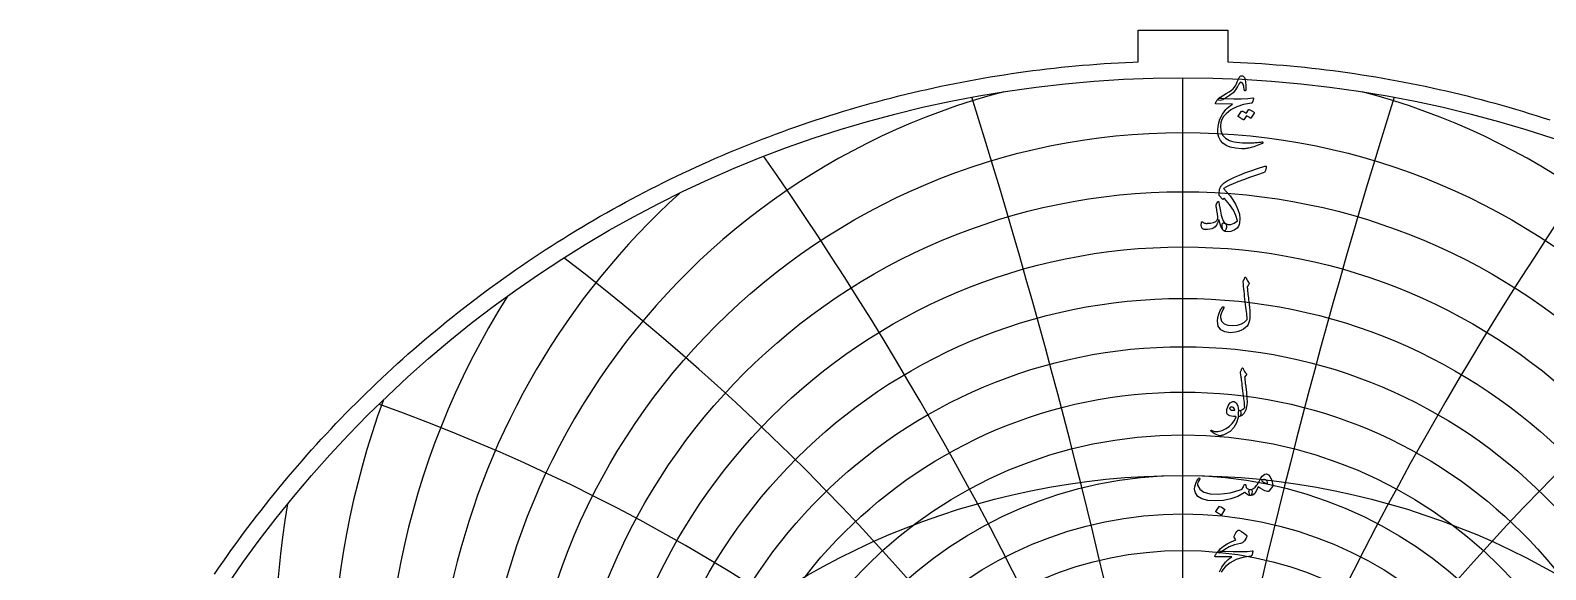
# Model space of a CAD drawing. Header units: millimetres. Extents: x -74 to 74, y -74 to 75.
# Drawn here: x -72.5 to 22.8, y 41.5 to 75.4 of the extents above; entities that cross this region are included whole.
import ezdxf

# ---------------------------------------------------------------- set-up
doc = ezdxf.new("R2010")
doc.units = ezdxf.units.MM
for name, color, linetype in [('CUT_OUTER', 1, 'Continuous'), ('ENGRAVE', 7, 'Continuous'), ('ENGRAVE_FINE', 8, 'Continuous'), ('TEXT', 5, 'Continuous')]:
    doc.layers.add(name, color=color, linetype=linetype)

msp = doc.modelspace()

# ---------------------------------------------------------------- linework, layer by layer
at = {"layer": 'CUT_OUTER'}
msp.add_lwpolyline([(-60.8675, 41.2128), (-60.6135, 41.5855), (-60.3572, 41.9567), (-60.0986, 42.3262), (-59.8378, 42.6942), (-59.5747, 43.0605), (-59.3093, 43.4253), (-59.0418, 43.7884), (-58.772, 44.1498), (-58.5, 44.5096), (-58.2258, 44.8677), (-57.9494, 45.2241), (-57.6708, 45.5789), (-57.39, 45.9319), (-57.1071, 46.2831), (-56.8221, 46.6327), (-56.5349, 46.9804), (-56.2455, 47.3264), (-55.9541, 47.6707), (-55.6605, 48.0131), (-55.3649, 48.3537), (-55.0671, 48.6925), (-54.7673, 49.0295), (-54.4655, 49.3646), (-54.1615, 49.6979), (-53.8556, 50.0293), (-53.5476, 50.3588), (-53.2376, 50.6864), (-52.9256, 51.0121), (-52.6116, 51.3359), (-52.2956, 51.6577), (-51.9777, 51.9777), (-51.6577, 52.2956), (-51.3359, 52.6116), (-51.0121, 52.9256), (-50.6864, 53.2376), (-50.3588, 53.5476), (-50.0293, 53.8556), (-49.6979, 54.1615), (-49.3646, 54.4655), (-49.0295, 54.7673), (-48.6925, 55.0671), (-48.3537, 55.3649), (-48.0131, 55.6605), (-47.6707, 55.9541), (-47.3264, 56.2455), (-46.9804, 56.5349), (-46.6327, 56.8221), (-46.2831, 57.1071), (-45.9319, 57.39), (-45.5789, 57.6708), (-45.2241, 57.9494), (-44.8677, 58.2258), (-44.5096, 58.5), (-44.1498, 58.772), (-43.7884, 59.0418), (-43.4253, 59.3093), (-43.0605, 59.5747), (-42.6942, 59.8378), (-42.3262, 60.0986), (-41.9567, 60.3572), (-41.5855, 60.6135), (-41.2128, 60.8675), (-40.8386, 61.1193), (-40.4628, 61.3687), (-40.0855, 61.6158), (-39.7067, 61.8606), (-39.3263, 62.1031), (-38.9445, 62.3432), (-38.5613, 62.581), (-38.1766, 62.8164), (-37.7904, 63.0495), (-37.4028, 63.2802), (-37.0138, 63.5085), (-36.6235, 63.7344), (-36.2317, 63.9579), (-35.8386, 64.179), (-35.4441, 64.3977), (-35.0483, 64.614), (-34.6512, 64.8278), (-34.2528, 65.0392), (-33.853, 65.2482), (-33.4521, 65.4547), (-33.0498, 65.6587), (-32.6463, 65.8602), (-32.2416, 66.0593), (-31.8356, 66.2559), (-31.4285, 66.45), (-31.0202, 66.6416), (-30.6107, 66.8307), (-30.2001, 67.0172), (-29.7883, 67.2013), (-29.3754, 67.3828), (-28.9614, 67.5618), (-28.5463, 67.7382), (-28.1301, 67.9121), (-27.7129, 68.0834), (-27.2946, 68.2522), (-26.8753, 68.4184), (-26.455, 68.582), (-26.0337, 68.743), (-25.6114, 68.9014), (-25.1881, 69.0573), (-24.7639, 69.2106), (-24.3388, 69.3612), (-23.9127, 69.5092), (-23.4858, 69.6546), (-23.058, 69.7974), (-22.6293, 69.9376), (-22.1997, 70.0751), (-21.7693, 70.21), (-21.3381, 70.3423), (-20.9061, 70.4719), (-20.4733, 70.5988), (-20.0397, 70.7231), (-19.6054, 70.8448), (-19.1703, 70.9637), (-18.7345, 71.08), (-18.298, 71.1936), (-17.8609, 71.3046), (-17.423, 71.4128), (-16.9845, 71.5184), (-16.5454, 71.6213), (-16.1056, 71.7214), (-15.6652, 71.8189), (-15.2242, 71.9137), (-14.7827, 72.0057), (-14.3406, 72.0951), (-13.898, 72.1817), (-13.4548, 72.2656), (-13.0111, 72.3468), (-12.567, 72.4253), (-12.1224, 72.501), (-11.6773, 72.5741), (-11.2317, 72.6443), (-10.7858, 72.7119), (-10.3394, 72.7767), (-9.8927, 72.8388), (-9.4456, 72.8981), (-8.9981, 72.9547), (-8.5503, 73.0085), (-8.1022, 73.0596), (-7.6537, 73.108), (-7.205, 73.1535), (-6.756, 73.1964), (-6.3067, 73.2364), (-5.8573, 73.2738), (-5.4075, 73.3083), (-4.9576, 73.3401), (-4.5075, 73.3692), (-4.0573, 73.3954), (-3.6068, 73.419), (-3.1563, 73.4397), (-2.8175, 73.4532), (-2.8175, 75.4395), (2.8175, 75.4395), (2.8175, 73.4532), (3.1563, 73.4397), (3.6068, 73.419), (4.0573, 73.3954), (4.5075, 73.3692), (4.9576, 73.3401), (5.4075, 73.3083), (5.8573, 73.2738), (6.3067, 73.2364), (6.756, 73.1964), (7.205, 73.1535), (7.6537, 73.108), (8.1022, 73.0596), (8.5503, 73.0085), (8.9981, 72.9547), (9.4456, 72.8981), (9.8927, 72.8388), (10.3394, 72.7767), (10.7858, 72.7119), (11.2317, 72.6443), (11.6773, 72.5741), (12.1224, 72.501), (12.567, 72.4253), (13.0111, 72.3468), (13.4548, 72.2656), (13.898, 72.1817), (14.3406, 72.0951), (14.7827, 72.0057), (15.2242, 71.9137), (15.6652, 71.8189), (16.1056, 71.7214), (16.5454, 71.6213), (16.9845, 71.5184), (17.423, 71.4128), (17.8609, 71.3046), (18.298, 71.1936), (18.7345, 71.08), (19.1703, 70.9637), (19.6054, 70.8448), (20.0397, 70.7231), (20.4733, 70.5988), (20.9061, 70.4719), (21.3381, 70.3423), (21.7693, 70.21), (22.1997, 70.0751), (22.6293, 69.9376), (23.058, 69.7974)], dxfattribs=at)
at = {"layer": 'ENGRAVE'}
msp.add_lwpolyline([(0, -72.45), (0, 72.45)], dxfattribs=at)
for centre, radius in [((0, 0), 72.45), ((0, 23.3689), 32.1586), ((0, 0), 47.425), ((0, 20.1081), 22.5936)]:
    msp.add_circle(centre, radius, dxfattribs=at)
msp.add_arc((0, 28.8094), 44.2187, 104.762326, 75.237674, dxfattribs=at)
at = {"layer": 'ENGRAVE_FINE'}
for centre, radius in [((0, 27.4779), 41.5259), ((0, 26.2837), 38.9912), ((0, 25.2099), 36.5956), ((0, 24.2423), 34.3227), ((0, 22.5797), 30.0911), ((0, 21.866), 28.1096), ((0, 21.2202), 26.2048), ((0, 20.6361), 24.3685)]:
    msp.add_circle(centre, radius, dxfattribs=at)
for centre, radius, start, end in [((-427.3826, -58.565), 433.9756, 4.779127, 17.401802), ((-427.3826, -58.565), 433.9756, 4.779127, 17.401802), ((427.3826, -58.565), 433.9756, 162.598198, 175.220873), ((427.3826, -58.565), 433.9756, 162.598198, 175.220873), ((-207.0474, -58.565), 220.3352, 9.614941, 34.898449), ((-207.0474, -58.565), 220.3352, 9.614941, 34.898449), ((207.0474, -58.565), 220.3352, 145.101551, 170.385059), ((207.0474, -58.565), 220.3352, 145.101551, 170.385059), ((0, 30.2982), 47.0923, 132.219432, 47.780568), ((-130.5257, -58.565), 150.7182, 14.56643, 52.566013), ((-130.5257, -58.565), 150.7182, 14.56643, 52.566013), ((130.5257, -58.565), 150.7182, 127.433987, 165.43357), ((130.5257, -58.565), 150.7182, 127.433987, 165.43357), ((0, 31.9689), 50.1736, 147.797087, 32.202913), ((0, 33.851), 53.495, 159.954591, 20.045409), ((-89.8094, -58.565), 117.2379, 19.697338, 70.43411), ((-89.8094, -58.565), 117.2379, 19.697338, 70.43411), ((89.8094, -58.565), 117.2379, 109.56589, 160.302662), ((89.8094, -58.565), 117.2379, 109.56589, 160.302662), ((0, 35.9809), 57.0959, 170.269458, 9.730542)]:
    msp.add_arc(centre, radius, start, end, dxfattribs=at)
at = {"layer": 'TEXT'}
for points in [[(2.1788, 71.0804), (2.2042, 71.1103), (2.2334, 71.1399), (2.2663, 71.1692), (2.303, 71.1983), (2.3435, 71.2273), (2.3876, 71.2567), (2.4356, 71.2862), (2.4873, 71.3161), (2.7165, 71.4516), (2.9029, 71.571), (3.0464, 71.6744), (3.1471, 71.7617), (3.225, 71.8477), (3.2917, 71.9385), (3.3471, 72.0341), (3.3913, 72.1345), (3.4105, 72.1847), (3.4293, 72.2325), (3.448, 72.2779), (3.4663, 72.3209), (3.4841, 72.3609), (3.5011, 72.3975), (3.5173, 72.4305), (3.5327, 72.4601), (3.5667, 72.5107), (3.6045, 72.5469), (3.646, 72.5686), (3.6912, 72.5758), (3.7354, 72.5686), (3.778, 72.5469), (3.819, 72.5107), (3.8584, 72.4601), (3.9074, 72.3444), (3.9387, 72.1773), (3.9523, 71.9588), (3.9483, 71.6889), (3.9457, 71.6645), (3.9376, 71.6471), (3.9242, 71.6367), (3.9055, 71.6332), (3.8862, 71.6369), (3.8712, 71.6482), (3.8605, 71.6669), (3.8541, 71.6932), (3.8211, 71.8994), (3.7737, 72.0466), (3.7119, 72.135), (3.6355, 72.1645), (3.616, 72.161), (3.5959, 72.1505), (3.5753, 72.1331), (3.5541, 72.1088), (3.5448, 72.0942), (3.5338, 72.0761), (3.5212, 72.0545), (3.507, 72.0295), (3.4912, 72.001), (3.4738, 71.969), (3.4548, 71.9335), (3.4342, 71.8945), (3.3115, 71.6937), (3.145, 71.5068), (2.9345, 71.3338), (2.6801, 71.1747), (2.6774, 71.1731), (2.6694, 71.1683), (2.656, 71.1602), (2.6372, 71.149), (2.6131, 71.1345), (2.5837, 71.1169), (2.5488, 71.096), (2.5087, 71.0719), (2.4238, 71.0339), (2.3405, 71.0226), (2.2588, 71.0381), (2.1788, 71.0804)], [(2.6415, 71.1533), (3.1913, 71.134), (3.6666, 71.1319), (4.0675, 71.1469), (4.3939, 71.179), (4.404, 71.1802), (4.4127, 71.1795), (4.42, 71.177), (4.4261, 71.1726), (4.4305, 71.1665), (4.433, 71.1592), (4.4337, 71.1505), (4.4325, 71.1404), (4.4241, 71.1013), (4.4159, 71.0655), (4.408, 71.0328), (4.4004, 71.0033), (4.393, 70.9771), (4.3859, 70.954), (4.3791, 70.9342), (4.3725, 70.9176), (4.3586, 70.8911), (4.3425, 70.8716), (4.3243, 70.859), (4.304, 70.8534), (3.8091, 70.7636), (3.3785, 70.6231), (3.0121, 70.4316), (2.7101, 70.1892), (2.5574, 70.0149), (2.4466, 69.8304), (2.3775, 69.6357), (2.3501, 69.4308), (2.3764, 69.1092), (2.4808, 68.8471), (2.6635, 68.6443), (2.9243, 68.5011), (3.0595, 68.4577), (3.2082, 68.4218), (3.3702, 68.3934), (3.5456, 68.3725), (3.7341, 68.3589), (3.9355, 68.3522), (4.1497, 68.3524), (4.3768, 68.3597), (4.4575, 68.3642), (4.5369, 68.3693), (4.615, 68.3749), (4.6917, 68.3811), (4.7666, 68.3878), (4.839, 68.395), (4.909, 68.4028), (4.9767, 68.4111), (4.9973, 68.4122), (5.012, 68.4068), (5.0208, 68.395), (5.0238, 68.3768), (5.0222, 68.3557), (5.0174, 68.3393), (5.0093, 68.3278), (4.9981, 68.3211), (4.877, 68.27), (4.7624, 68.2236), (4.6542, 68.1821), (4.5525, 68.1454), (4.4574, 68.1133), (4.3693, 68.0855), (4.2882, 68.0619), (4.214, 68.0426), (4.1442, 68.0284), (4.0763, 68.0158), (4.0103, 68.0049), (3.9462, 67.9955), (3.8837, 67.9882), (3.8225, 67.9837), (3.7626, 67.9818), (3.7041, 67.9826), (3.3046, 68.0137), (2.9714, 68.0812), (2.7047, 68.1851), (2.5044, 68.3254), (2.3574, 68.5008), (2.2548, 68.7057), (2.1967, 68.94), (2.183, 69.2038), (2.2251, 69.531), (2.3255, 69.8486), (2.4843, 70.1566), (2.7015, 70.4549), (2.7864, 70.5451), (2.8825, 70.6316), (2.9899, 70.7144), (3.1085, 70.7934), (2.0716, 70.8019), (2.0467, 70.8127), (2.0363, 70.8319), (2.0403, 70.8598), (2.0588, 70.8962), (2.0936, 70.9492), (2.1252, 70.9969), (2.1536, 71.0392), (2.1788, 71.0762), (2.2007, 71.1075), (2.2195, 71.1329), (2.235, 71.1525), (2.2473, 71.1661), (2.2752, 71.1686), (2.3501, 71.1672), (2.4723, 71.1621), (2.6415, 71.1533)], [(4.1283, 70.4377), (4.1336, 70.4431), (4.1411, 70.4463), (4.1508, 70.4474), (4.1626, 70.4463), (4.2047, 70.4305), (4.2456, 70.4131), (4.2851, 70.3941), (4.3232, 70.3735), (4.3603, 70.351), (4.3966, 70.3263), (4.4321, 70.2996), (4.4668, 70.2706), (4.4735, 70.2618), (4.4764, 70.2524), (4.4756, 70.2425), (4.4711, 70.2321), (4.2654, 69.9064), (4.2598, 69.9022), (4.2515, 69.9022), (4.2405, 69.9064), (4.2268, 69.915), (4.2175, 69.9229), (4.2022, 69.9338), (4.181, 69.9476), (4.154, 69.9643), (4.1208, 69.9842), (4.0812, 70.0077), (4.0351, 70.0346), (3.9826, 70.065), (3.8198, 69.8122), (3.8123, 69.8044), (3.8027, 69.8025), (3.7909, 69.8066), (3.7769, 69.8165), (3.7649, 69.825), (3.7459, 69.8379), (3.7199, 69.855), (3.687, 69.8765), (3.6465, 69.9022), (3.5981, 69.9322), (3.5416, 69.9664), (3.477, 70.005), (3.4703, 70.0114), (3.4674, 70.0178), (3.4682, 70.0243), (3.4727, 70.0307), (3.6827, 70.3435), (3.688, 70.3488), (3.6955, 70.3521), (3.7052, 70.3531), (3.717, 70.3521), (3.7528, 70.3404), (3.7877, 70.3269), (3.8214, 70.3115), (3.8541, 70.2942), (3.8857, 70.2753), (3.9162, 70.2551), (3.9457, 70.2336), (3.974, 70.2107)], [(5.1523, 66.8814), (5.1957, 66.8891), (5.223, 66.8782), (5.2343, 66.8484), (5.2294, 66.8), (5.1823, 66.6114), (5.1679, 66.5632), (5.1502, 66.5258), (5.1293, 66.499), (5.1052, 66.4829), (4.6226, 66.3248), (4.1861, 66.176), (3.7957, 66.0366), (3.4513, 65.9066), (3.1535, 65.7854), (2.9029, 65.6726), (2.6993, 65.568), (2.543, 65.4717), (2.7625, 65.2575), (2.9629, 65.0218), (3.1439, 64.7648), (3.3056, 64.4862), (3.4534, 64.1617), (3.5456, 63.8607), (3.582, 63.5833), (3.5627, 63.3294), (3.5338, 63.2153), (3.4984, 63.1216), (3.4567, 63.0482), (3.4085, 62.9952), (3.2082, 62.8581), (3.0143, 62.7767), (2.8268, 62.751), (2.6458, 62.7809), (2.5681, 62.8211), (2.5108, 62.8859), (2.4739, 62.9754), (2.4573, 63.0894), (2.4581, 63.1805), (2.4733, 63.248), (2.5031, 63.2919), (2.5472, 63.3122), (2.5695, 63.3112), (2.5976, 63.3037), (2.6316, 63.2898), (2.6715, 63.2694), (2.8359, 63.2132), (3.0164, 63.2244), (3.213, 63.3031), (3.4256, 63.4494), (3.3319, 63.7731), (3.1664, 64.1146), (2.9291, 64.4737), (2.6201, 64.8504), (2.6112, 64.8566), (2.6019, 64.8579), (2.592, 64.8545), (2.5815, 64.8462), (2.5344, 64.8076), (2.5234, 64.7998), (2.5119, 64.798), (2.4998, 64.802), (2.4873, 64.8119), (2.2816, 65.0433), (2.2768, 65.0609), (2.2752, 65.1011), (2.2768, 65.1638), (2.2816, 65.2489), (2.2896, 65.3394), (2.3009, 65.4139), (2.3153, 65.4723), (2.333, 65.5146), (2.3634, 65.5684), (2.3946, 65.6185), (2.4266, 65.6648), (2.4594, 65.7074), (2.493, 65.7465), (2.5274, 65.7824), (2.5626, 65.815), (2.5987, 65.8445), (2.7735, 65.9582), (2.9896, 66.0764), (3.247, 66.1992), (3.5456, 66.3265), (3.8854, 66.4584), (4.2665, 66.5948), (4.6888, 66.7358), (5.1523, 66.8814)], [(2.5515, 62.8324), (2.4682, 62.9191), (2.3941, 63.0552), (2.329, 63.2405), (2.273, 63.4751), (2.2653, 63.5008), (2.2548, 63.5051), (2.2417, 63.4879), (2.2259, 63.4494), (2.2126, 63.4131), (2.1986, 63.3771), (2.1837, 63.3413), (2.168, 63.3058), (2.1518, 63.2706), (2.1354, 63.2357), (2.1186, 63.201), (2.1016, 63.1666), (2.0304, 63.0723), (1.9367, 62.9995), (1.8205, 62.948), (1.6817, 62.9181), (1.5468, 62.9041), (1.4332, 62.9009), (1.3411, 62.9084), (1.2704, 62.9266), (1.2072, 62.9711), (1.1676, 63.053), (1.1515, 63.1725), (1.159, 63.3294), (1.1649, 63.3559), (1.174, 63.3754), (1.1863, 63.388), (1.2019, 63.3937), (1.2195, 63.3939), (1.234, 63.3904), (1.2452, 63.3832), (1.2533, 63.3722), (1.2776, 63.3382), (1.3122, 63.3133), (1.3569, 63.2975), (1.4118, 63.2908), (1.443, 63.2892), (1.4766, 63.2887), (1.5126, 63.2892), (1.5511, 63.2908), (1.5916, 63.2935), (1.6341, 63.2972), (1.6784, 63.3021), (1.7246, 63.308), (1.9163, 63.3492), (2.0588, 63.4129), (2.152, 63.4992), (2.1959, 63.6079), (2.1936, 63.6312), (2.1911, 63.6582), (2.1883, 63.689), (2.1852, 63.7236), (2.1813, 63.7621), (2.1761, 63.805), (2.1695, 63.8521), (2.1616, 63.9035), (2.1533, 63.9559), (2.1456, 64.0058), (2.1383, 64.0534), (2.1316, 64.0985), (2.1249, 64.1412), (2.1177, 64.1815), (2.1099, 64.2194), (2.1016, 64.2549), (2.0896, 64.3232), (2.0834, 64.3781), (2.0832, 64.4196), (2.0888, 64.4477), (2.1788, 64.6448), (2.186, 64.6542), (2.1948, 64.6608), (2.2053, 64.6649), (2.2173, 64.6662), (2.2291, 64.6641), (2.2387, 64.6576), (2.2462, 64.6469), (2.2516, 64.6319), (2.2789, 64.4643), (2.3137, 64.2699), (2.356, 64.0487), (2.4058, 63.8007), (2.4562, 63.6052), (2.5172, 63.4515), (2.589, 63.3396), (2.6715, 63.2694), (2.7015, 63.2448), (2.7229, 63.2094), (2.7358, 63.1634), (2.7401, 63.1066), (2.7355, 63.0311), (2.7218, 62.963), (2.6991, 62.9025), (2.6672, 62.8495), (2.6439, 62.8243), (2.6169, 62.8131), (2.5861, 62.8158), (2.5515, 62.8324)], [(3.8798, 59.8665), (3.8873, 59.8796), (3.8969, 59.889), (3.9087, 59.8946), (3.9226, 59.8965), (3.9365, 59.8941), (3.9483, 59.8868), (3.958, 59.8748), (3.9655, 59.8579), (4.0054, 59.7596), (4.0479, 59.6748), (4.0932, 59.6033), (4.1411, 59.5451), (4.1553, 59.5243), (4.1594, 59.5002), (4.1532, 59.4728), (4.1369, 59.4423), (4.1264, 59.4276), (4.1165, 59.4134), (4.1071, 59.3997), (4.0983, 59.3866), (4.09, 59.3743), (4.0822, 59.363), (4.075, 59.3529), (4.0683, 59.3438), (4.0571, 59.3272), (4.049, 59.3073), (4.0442, 59.2843), (4.0426, 59.2581), (4.0477, 59.184), (4.0544, 59.1033), (4.0627, 59.0159), (4.0726, 58.9217), (4.0838, 58.8209), (4.0962, 58.7134), (4.1095, 58.5992), (4.124, 58.4783), (4.1402, 58.3576), (4.1545, 58.2442), (4.167, 58.138), (4.1776, 58.0391), (4.1865, 57.9471), (4.1942, 57.8618), (4.2005, 57.7832), (4.2054, 57.7113), (4.211, 57.4984), (4.1936, 57.2968), (4.1532, 57.1064), (4.0897, 56.9272), (4.0279, 56.822), (3.9323, 56.7248), (3.8029, 56.6356), (3.6398, 56.5544), (3.4631, 56.4872), (3.2971, 56.4398), (3.1417, 56.4122), (2.9971, 56.4045), (2.6351, 56.4543), (2.3759, 56.5909), (2.2195, 56.8142), (2.1659, 57.1243), (2.1846, 57.3554), (2.2452, 57.5817), (2.3475, 57.8032), (2.4915, 58.0198), (2.5025, 58.0324), (2.514, 58.0402), (2.5261, 58.0431), (2.5387, 58.0412), (2.5521, 58.0361), (2.5622, 58.0294), (2.5692, 58.0211), (2.5729, 58.0112), (2.5756, 57.9965), (2.5751, 57.9823), (2.5713, 57.9686), (2.5644, 57.9555), (2.4661, 57.7641), (2.3983, 57.601), (2.3611, 57.4663), (2.3544, 57.36), (2.4259, 57.131), (2.5804, 56.9711), (2.818, 56.8803), (3.1385, 56.8587), (3.4275, 56.89), (3.673, 56.9626), (3.8752, 57.0764), (4.034, 57.2314), (4.0307, 57.3063), (4.0249, 57.3937), (4.0168, 57.4937), (4.0062, 57.6063), (3.9929, 57.7318), (3.9767, 57.8704), (3.9576, 58.0221), (3.9355, 58.1869), (3.9146, 58.3569), (3.8948, 58.5243), (3.876, 58.689), (3.8584, 58.851), (3.842, 59.0104), (3.8273, 59.167), (3.8142, 59.321), (3.8027, 59.4723), (3.7855, 59.618), (3.7863, 59.6346), (3.7887, 59.6501), (3.7927, 59.6646), (3.7984, 59.678)], [(3.6206, 53.9546), (3.6495, 54.0245), (3.672, 54.0799), (3.688, 54.1209), (3.6977, 54.1474), (3.7052, 54.1642), (3.7148, 54.1763), (3.7266, 54.1835), (3.7405, 54.1859), (3.7563, 54.1833), (3.7694, 54.1752), (3.7799, 54.1618), (3.7877, 54.1431), (3.8233, 54.0512), (3.8659, 53.9685), (3.9154, 53.8948), (3.9719, 53.8303), (3.9877, 53.8097), (3.9922, 53.7864), (3.9856, 53.7604), (3.9676, 53.7318), (3.8733, 53.5989), (3.8798, 53.5395), (3.8862, 53.4811), (3.8926, 53.4238), (3.8991, 53.3676), (3.9055, 53.3124), (3.9119, 53.2583), (3.9183, 53.2053), (3.9248, 53.1533), (3.9839, 52.6724), (4.0201, 52.2964), (4.0332, 52.0254), (4.0233, 51.8594), (3.9424, 51.5581), (3.8369, 51.3356), (3.7068, 51.1917), (3.552, 51.1267), (3.5477, 51.1267), (3.5434, 51.1267), (3.5391, 51.1267), (3.5349, 51.1267), (3.5094, 51.1508), (3.4931, 51.2059), (3.4859, 51.2922), (3.4877, 51.4095), (3.4917, 51.4528), (3.5038, 51.4844), (3.5239, 51.5043), (3.552, 51.5123), (3.6607, 51.534), (3.7512, 51.5734), (3.8235, 51.6304), (3.8776, 51.7051), (3.874, 51.7948), (3.8675, 51.8968), (3.858, 52.0112), (3.8455, 52.1379), (3.8304, 52.2763), (3.8128, 52.426), (3.7929, 52.5869), (3.7705, 52.7591), (3.7499, 52.9284), (3.7309, 53.0805), (3.7135, 53.2155), (3.6977, 53.3333), (3.684, 53.434), (3.673, 53.5175), (3.6647, 53.5839), (3.6591, 53.6332), (3.6163, 53.8774), (3.6149, 53.9015), (3.6152, 53.9224), (3.6171, 53.9401), (3.6206, 53.9546)], [(3.4663, 51.0795), (3.3659, 50.7269), (3.1974, 50.4315), (2.961, 50.1934), (2.6565, 50.0127), (2.6139, 49.9943), (2.5719, 49.9778), (2.5304, 49.9633), (2.4894, 49.9505), (2.4492, 49.94), (2.4101, 49.9318), (2.3721, 49.926), (2.3351, 49.9227), (2.243, 49.9358), (2.1209, 49.9837), (1.9688, 50.0665), (1.7867, 50.184), (1.7672, 50.2009), (1.7556, 50.2173), (1.7522, 50.2331), (1.7567, 50.2483), (1.7669, 50.2601), (1.7803, 50.2655), (1.7969, 50.2644), (1.8167, 50.2569), (2.006, 50.1956), (2.2184, 50.1958), (2.4538, 50.2577), (2.7122, 50.3811), (2.9232, 50.5244), (3.0978, 50.6929), (3.236, 50.8865), (3.3378, 51.1053), (3.337, 51.113), (3.3346, 51.1192), (3.3305, 51.1237), (3.3249, 51.1267), (3.1774, 51.1352), (3.0518, 51.1524), (2.9481, 51.1781), (2.8664, 51.2124), (2.8033, 51.2654), (2.7636, 51.3388), (2.7475, 51.4325), (2.755, 51.5466), (2.7575, 51.5617), (2.7604, 51.5771), (2.7639, 51.5928), (2.7679, 51.6087), (2.7725, 51.6252), (2.7775, 51.6424), (2.7832, 51.6605), (2.7893, 51.6794), (2.8397, 51.8018), (2.9007, 51.9033), (2.9725, 51.9839), (3.055, 52.0436), (3.1393, 52.0763), (3.2167, 52.0757), (3.2872, 52.042), (3.3506, 51.975), (3.4061, 51.8818), (3.4481, 51.7737), (3.4767, 51.6505), (3.492, 51.5123), (3.5004, 51.5124), (3.5086, 51.5128), (3.5165, 51.5135), (3.5241, 51.5144), (3.5318, 51.5154), (3.5397, 51.516), (3.5478, 51.5164), (3.5563, 51.5166), (3.5852, 51.5104), (3.6077, 51.4919), (3.6238, 51.4611), (3.6334, 51.418), (3.6374, 51.3706), (3.6366, 51.3227), (3.631, 51.2742), (3.6206, 51.2252), (3.6069, 51.1821), (3.5916, 51.1513), (3.5748, 51.1328), (3.5563, 51.1267), (3.4749, 51.1267), (3.4743, 51.1189), (3.4727, 51.1085), (3.4701, 51.0953), (3.4663, 51.0795)], [(3.2606, 51.5594), (3.2157, 51.6379), (3.1664, 51.6933), (3.1128, 51.7257), (3.055, 51.7351), (3.0204, 51.726), (2.9896, 51.7115), (2.9626, 51.6917), (2.9393, 51.6665), (2.9318, 51.6532), (2.9307, 51.6387), (2.9361, 51.6232), (2.9479, 51.6066), (2.992, 51.5677), (3.056, 51.5412), (3.1399, 51.527), (3.2435, 51.5252), (3.2542, 51.5273), (3.2606, 51.5337), (3.2628, 51.5444), (3.2606, 51.5594)], [(0.9769, 47.2441), (0.9922, 47.2607), (1.008, 47.2677), (1.0243, 47.265), (1.0412, 47.2527), (1.054, 47.2366), (1.0583, 47.2184), (1.054, 47.198), (1.0412, 47.1756), (0.9758, 47.0743), (0.9341, 46.9806), (0.9158, 46.8944), (0.9212, 46.8156), (1.0554, 46.557), (1.3165, 46.3765), (1.7045, 46.2742), (2.2195, 46.2501), (2.6016, 46.2782), (2.9682, 46.3368), (3.3193, 46.426), (3.6548, 46.5457), (3.714, 46.5808), (3.763, 46.6346), (3.8018, 46.7072), (3.8305, 46.7985), (3.8401, 46.8245), (3.8562, 46.8424), (3.8787, 46.8523), (3.9076, 46.8542), (3.9282, 46.8454), (3.943, 46.8274), (3.9518, 46.8004), (3.9548, 46.7642), (3.9748, 46.6748), (4.0308, 46.6078), (4.1227, 46.5634), (4.2504, 46.5414), (4.2965, 46.5312), (4.3275, 46.505), (4.3436, 46.4627), (4.3447, 46.4043), (4.3291, 46.2956), (4.3082, 46.2179), (4.282, 46.1713), (4.2504, 46.1558), (4.1564, 46.1681), (4.0672, 46.2051), (3.9829, 46.2667), (3.9033, 46.3529), (3.8966, 46.3564), (3.8851, 46.354), (3.8688, 46.3457), (3.8476, 46.3315), (3.4481, 46.1065), (3.0121, 45.9458), (2.5397, 45.8494), (2.0309, 45.8173), (1.5607, 45.8494), (1.1954, 45.9458), (0.9351, 46.1065), (0.7798, 46.3315), (0.7445, 46.4571), (0.7327, 46.5853), (0.7445, 46.7163), (0.7798, 46.8499), (0.8275, 46.9742), (0.8762, 47.0813), (0.926, 47.1713), (0.9769, 47.2441)], [(5.2444, 47.5183), (5.3786, 47.4707), (5.4897, 47.3362), (5.5778, 47.115), (5.6429, 46.8071), (5.6453, 46.7848), (5.644, 46.7653), (5.6389, 46.7484), (5.6301, 46.7342), (5.3944, 46.4386), (5.3781, 46.4206), (5.3591, 46.4097), (5.3374, 46.4056), (5.313, 46.4086), (5.1529, 46.4632), (5.0024, 46.5328), (4.8615, 46.6175), (4.7303, 46.7171), (4.6245, 46.4715), (4.5086, 46.2961), (4.3824, 46.1909), (4.2461, 46.1558), (4.2309, 46.1614), (4.2151, 46.1783), (4.1987, 46.2064), (4.1818, 46.2458), (4.1559, 46.3433), (4.1465, 46.4214), (4.1537, 46.4804), (4.1776, 46.52), (4.1915, 46.5294), (4.2076, 46.5361), (4.2258, 46.5401), (4.2461, 46.5414), (4.3436, 46.558), (4.4389, 46.6035), (4.5321, 46.678), (4.6232, 46.7814), (4.6631, 46.8413), (4.7228, 46.9399), (4.8023, 47.077), (4.9017, 47.2527), (4.9793, 47.3689), (5.0623, 47.4519), (5.1507, 47.5017), (5.2444, 47.5183)], [(4.9359, 47.0984), (5.0163, 47.0315), (5.1073, 46.9763), (5.2091, 46.9329), (5.3216, 46.9013), (5.3154, 46.9857), (5.2926, 47.0545), (5.2533, 47.1078), (5.1973, 47.1456), (5.1328, 47.1651), (5.0677, 47.1638), (5.0021, 47.1415), (4.9359, 47.0984)], [(2.2752, 45.466), (2.2805, 45.4713), (2.288, 45.4745), (2.2977, 45.4756), (2.3094, 45.4745), (2.3927, 45.4408), (2.4712, 45.3996), (2.5448, 45.3508), (2.6137, 45.2946), (2.6203, 45.286), (2.6233, 45.2774), (2.6225, 45.2689), (2.6179, 45.2603), (2.4166, 44.9347), (2.4091, 44.9269), (2.3994, 44.925), (2.3876, 44.929), (2.3737, 44.9389), (2.3617, 44.9475), (2.3426, 44.9604), (2.3167, 44.9775), (2.2837, 44.9989), (2.2433, 45.0246), (2.1948, 45.0546), (2.1383, 45.0889), (2.0738, 45.1275), (2.0652, 45.1339), (2.0609, 45.1403), (2.0609, 45.1468), (2.0652, 45.1532)], [(3.6163, 43.1513), (3.2419, 43.0535), (2.9114, 42.9274), (2.6249, 42.7729), (2.3823, 42.59), (2.3451, 42.5619), (2.3105, 42.5461), (2.2786, 42.5426), (2.2495, 42.5514), (2.2154, 42.5919), (2.2205, 42.6489), (2.2647, 42.7225), (2.348, 42.8128), (2.5448, 42.9761), (2.7711, 43.1234), (3.0269, 43.2546), (3.3121, 43.3698), (3.2306, 43.4898), (3.2154, 43.5198), (3.2082, 43.5498), (3.209, 43.5797), (3.2178, 43.6097), (3.2754, 43.7241), (3.3281, 43.8186), (3.3761, 43.8933), (3.4192, 43.9482), (3.4468, 43.9742), (3.4738, 43.9879), (3.5003, 43.9892), (3.5263, 43.9782), (3.6771, 43.8931), (3.8037, 43.8133), (3.9063, 43.7388), (3.9848, 43.6697), (4, 43.6475), (4.0072, 43.6194), (4.0064, 43.5854), (3.9976, 43.5455), (3.97, 43.4831), (3.9258, 43.4073), (3.865, 43.3181), (3.7877, 43.2156), (3.7673, 43.2003), (3.732, 43.1845), (3.6816, 43.1682), (3.6163, 43.1513)]]:
    msp.add_lwpolyline(points, close=True, dxfattribs=at)
msp.add_lwpolyline([(2.2891, 41.3496), (2.4479, 41.6575), (2.6651, 41.9559), (2.75, 42.0461), (2.8461, 42.1326), (2.9535, 42.2153), (3.0721, 42.2943), (2.0352, 42.3029), (2.0103, 42.3136), (1.9999, 42.3329), (2.0039, 42.3608), (2.0224, 42.3972), (2.0572, 42.4502), (2.0888, 42.4979), (2.1172, 42.5402), (2.1423, 42.5771), (2.1643, 42.6085), (2.183, 42.6339), (2.1986, 42.6535), (2.2109, 42.6671), (2.2387, 42.6695), (2.3137, 42.6682), (2.4358, 42.6631), (2.6051, 42.6543), (2.6051, 42.6543), (3.1549, 42.635), (3.6302, 42.6328), (4.0311, 42.6478), (4.3575, 42.68), (4.3676, 42.6812), (4.3763, 42.6805), (4.3836, 42.678), (4.3897, 42.6735), (4.3941, 42.6675), (4.3966, 42.6602), (4.3973, 42.6514), (4.3961, 42.6414), (4.3876, 42.6023), (4.3795, 42.5664), (4.3716, 42.5338), (4.3639, 42.5043), (4.3566, 42.4781), (4.3495, 42.455), (4.3427, 42.4352), (4.3361, 42.4186), (4.3222, 42.3921), (4.3061, 42.3725), (4.2879, 42.36), (4.2675, 42.3543), (3.7727, 42.2646), (3.342, 42.124), (2.9757, 41.9326), (2.6736, 41.6902), (2.521, 41.5159), (2.4101, 41.3314)], dxfattribs=at)

doc.saveas('drawing.dxf')
